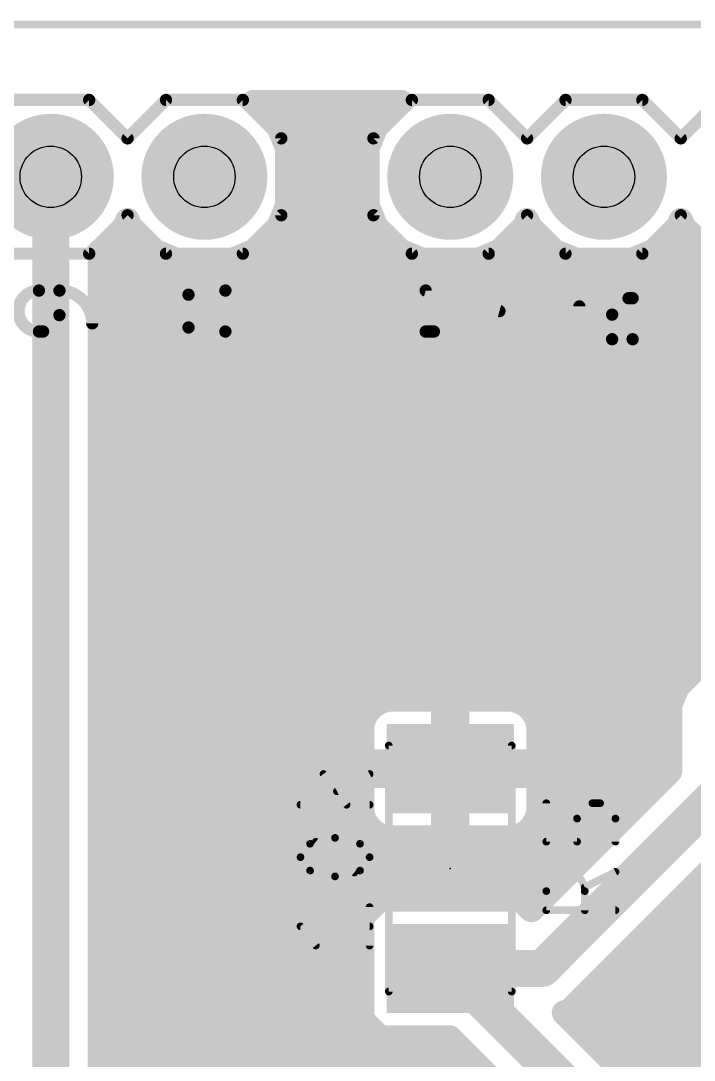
# Model space of a CAD drawing. Extents: x -2.6 to 72.5, y 2.5 to 55.9.
# Drawn here: x 42.43 to 53.56, y 38.74 to 55.92 of the extents above; entities that cross this region are included whole.
import ezdxf

# ---------------------------------------------------------------- set-up
doc = ezdxf.new("R2010")
doc.units = 0
for name, color, linetype in [('1', 12, 'CONTINUOUS'), ('17', 110, 'CONTINUOUS'), ('20', 31, 'CONTINUOUS'), ('21', 253, 'CONTINUOUS'), ('23', 53, 'CONTINUOUS'), ('25', 253, 'CONTINUOUS'), ('27', 253, 'CONTINUOUS'), ('29', 253, 'CONTINUOUS'), ('30', 253, 'CONTINUOUS'), ('31', 253, 'CONTINUOUS'), ('44', 253, 'CONTINUOUS'), ('51', 253, 'CONTINUOUS')]:
    doc.layers.add(name, color=color, linetype=linetype)

# ---------------------------------------------------------------- blocks, each defined once
blk = doc.blocks.new('RECT')
blk.add_solid([(-0.5, -0.5), (0.5, -0.5), (-0.5, 0.5), (0.5, 0.5)])
blk = doc.blocks.new('ROUNDP')
at = {"const_width": 0.5}
blk.add_lwpolyline([(0, -0.25, 1), (0, 0.25, 1), (0, -0.25)], format="xyb", dxfattribs=at)

msp = doc.modelspace()

# ---------------------------------------------------------------- linework, layer by layer
at = {"layer": '1'}
for points, const_width in [([(46.2861, 54.5674), (46.2752, 54.5719)], 0.4064), ([(46.2752, 54.5719), (48.7208, 54.5719)], 0.4064), ([(46.6934, 54.1601), (46.2861, 54.5674)], 0.4064), ([(46.3959, 54.4576), (48.6001, 54.4576)], 0.4064), ([(48.7099, 54.5674), (48.3026, 54.1601)], 0.4064), ([(48.7208, 54.5719), (48.7099, 54.5674)], 0.4064), ([(46.9138, 53.628), (46.6934, 54.1601)], 0.4064), ([(48.3026, 54.1601), (48.0822, 53.628)], 0.4064), ([(46.7385, 54.0512), (48.2575, 54.0512)], 0.4064), ([(46.9068, 53.6448), (48.0892, 53.6448)], 0.4064), ([(46.9138, 53.052), (46.9138, 53.628)], 0.4064), ([(48.0822, 53.628), (48.0822, 53.052)], 0.4064), ([(42.926, 33.655), (42.926, 53.34)], 0.6096), ([(46.9138, 53.2384), (48.0822, 53.2384)], 0.4064), ([(46.6934, 52.5199), (46.9138, 53.052)], 0.4064), ([(48.0822, 53.052), (48.3026, 52.5199)], 0.4064), ([(46.8227, 52.832), (48.1733, 52.832)], 0.4064), ([(44.1534, 52.5199), (44.196, 52.6228)], 0.4064), ([(44.196, 52.6228), (44.2386, 52.5199)], 0.4064), ([(50.7574, 52.5199), (50.8, 52.6228)], 0.4064), ([(50.8, 52.6228), (50.8426, 52.5199)], 0.4064), ([(53.2974, 52.5199), (53.34, 52.6228)], 0.4064), ([(53.34, 52.6228), (53.3826, 52.5199)], 0.4064), ([(43.7461, 52.1126), (44.1534, 52.5199)], 0.4064), ([(44.0591, 52.4256), (44.3329, 52.4256)], 0.4064), ([(44.2386, 52.5199), (44.6459, 52.1126)], 0.4064), ([(46.2861, 52.1126), (46.6934, 52.5199)], 0.4064), ([(46.5991, 52.4256), (48.3969, 52.4256)], 0.4064), ([(48.3026, 52.5199), (48.7099, 52.1126)], 0.4064), ([(50.3501, 52.1126), (50.7574, 52.5199)], 0.4064), ([(50.6631, 52.4256), (50.9369, 52.4256)], 0.4064), ([(50.8426, 52.5199), (51.2499, 52.1126)], 0.4064), ([(52.8901, 52.1126), (53.2974, 52.5199)], 0.4064), ([(53.2031, 52.4256), (53.4769, 52.4256)], 0.4064), ([(53.3826, 52.5199), (53.7899, 52.1126)], 0.4064), ([(43.7388, 52.1096), (43.7461, 52.1126)], 0.4064), ([(43.7388, 33.4933), (43.7388, 52.1096)], 0.4064), ([(43.7388, 52.0192), (44.8714, 52.0192)], 0.4064), ([(44.6459, 52.1126), (45.178, 51.8922)], 0.4064), ([(45.754, 51.8922), (46.2861, 52.1126)], 0.4064), ([(46.0606, 52.0192), (48.9354, 52.0192)], 0.4064), ([(48.7099, 52.1126), (49.242, 51.8922)], 0.4064), ([(49.818, 51.8922), (50.3501, 52.1126)], 0.4064), ([(50.1246, 52.0192), (51.4754, 52.0192)], 0.4064), ([(51.2499, 52.1126), (51.782, 51.8922)], 0.4064), ([(52.358, 51.8922), (52.8901, 52.1126)], 0.4064), ([(52.6646, 52.0192), (54.0154, 52.0192)], 0.4064), ([(45.178, 51.8922), (45.754, 51.8922)], 0.4064), ([(49.242, 51.8922), (49.818, 51.8922)], 0.4064), ([(51.782, 51.8922), (52.358, 51.8922)], 0.4064), ([(43.7388, 51.6128), (58.8772, 51.6128)], 0.4064), ([(43.7388, 51.2064), (58.8772, 51.2064)], 0.4064), ([(43.7388, 50.8), (58.8772, 50.8)], 0.4064), ([(58.8772, 50.5017), (53.2859, 44.9104)], 0.4064), ([(43.7388, 50.3936), (58.7691, 50.3936)], 0.4064), ([(43.7388, 49.9872), (58.3627, 49.9872)], 0.4064), ([(43.7388, 49.5808), (57.9563, 49.5808)], 0.4064), ([(43.7388, 49.1744), (57.5499, 49.1744)], 0.4064), ([(43.7388, 48.768), (57.1435, 48.768)], 0.4064), ([(43.7388, 48.3616), (56.7371, 48.3616)], 0.4064), ([(43.7388, 47.9552), (56.3307, 47.9552)], 0.4064), ([(43.7388, 47.5488), (55.9243, 47.5488)], 0.4064), ([(43.7388, 47.1424), (55.5179, 47.1424)], 0.4064), ([(43.7388, 46.736), (55.1115, 46.736)], 0.4064), ([(43.7388, 46.3296), (54.7051, 46.3296)], 0.4064), ([(43.7388, 45.9232), (54.2987, 45.9232)], 0.4064), ([(43.7388, 45.5168), (53.8923, 45.5168)], 0.4064), ([(43.7388, 45.1104), (53.4859, 45.1104)], 0.4064), ([(53.2859, 44.9104), (53.1622, 44.6117)], 0.4064), ([(43.7388, 44.704), (53.2004, 44.704)], 0.4064), ([(48.3814, 44.6694), (48.2656, 44.6025)], 0.4064), ([(48.5106, 44.704), (48.3814, 44.6694)], 0.4064), ([(49.4157, 44.704), (48.5106, 44.704)], 0.4064), ([(49.4157, 43.6753), (49.4157, 44.704)], 0.4064), ([(50.5494, 44.704), (49.6443, 44.704)], 0.4064), ([(49.6443, 44.704), (49.6443, 43.6753)], 0.4064), ([(50.6786, 44.6694), (50.5494, 44.704)], 0.4064), ([(50.7944, 44.6025), (50.6786, 44.6694)], 0.4064), ([(48.171, 44.5079), (48.1041, 44.3921)], 0.4064), ([(48.2656, 44.6025), (48.171, 44.5079)], 0.4064), ([(50.889, 44.5079), (50.7944, 44.6025)], 0.4064), ([(50.9559, 44.3921), (50.889, 44.5079)], 0.4064), ([(53.1622, 44.6117), (53.1622, 43.5167)], 0.4064), ([(43.7388, 44.2976), (48.0788, 44.2976)], 0.4064), ([(48.1041, 44.3921), (48.0695, 44.2629)], 0.4064), ([(49.4157, 44.2976), (49.6443, 44.2976)], 0.4064), ([(50.9905, 44.2629), (50.9559, 44.3921)], 0.4064), ([(50.9812, 44.2976), (53.1622, 44.2976)], 0.4064), ([(48.0695, 44.2629), (48.0695, 43.6753)], 0.4064), ([(50.9905, 43.6753), (50.9905, 44.2629)], 0.4064), ([(43.7388, 43.8912), (48.0695, 43.8912)], 0.4064), ([(49.4157, 43.8912), (49.6443, 43.8912)], 0.4064), ([(50.9905, 43.8912), (53.1622, 43.8912)], 0.4064), ([(48.0695, 43.6753), (49.4157, 43.6753)], 0.4064), ([(49.6443, 43.6753), (49.4157, 43.6753)], 0.4064), ([(49.4157, 43.6753), (49.4157, 43.4467)], 0.4064), ([(49.6443, 43.4467), (49.6443, 43.6753)], 0.4064), ([(49.6443, 43.6753), (50.9905, 43.6753)], 0.4064), ([(43.7388, 43.4848), (49.4157, 43.4848)], 0.4064), ([(49.4157, 43.4467), (48.0695, 43.4467)], 0.4064), ([(48.0695, 43.4467), (48.0695, 42.8591)], 0.4064), ([(49.4157, 42.418), (49.4157, 43.4467)], 0.4064), ([(49.4157, 43.4467), (49.6443, 43.4467)], 0.4064), ([(49.6443, 43.4848), (53.1303, 43.4848)], 0.4064), ([(50.9905, 43.4467), (49.6443, 43.4467)], 0.4064), ([(49.6443, 43.4467), (49.6443, 42.418)], 0.4064), ([(53.1622, 43.5167), (50.8702, 41.2247)], 0.4064), ([(50.9905, 42.8591), (50.9905, 43.4467)], 0.4064), ([(51.054, 40.259), (53.975, 43.18)], 0.6096), ([(43.7388, 43.0784), (48.0695, 43.0784)], 0.4064), ([(49.4157, 43.0784), (49.6443, 43.0784)], 0.4064), ([(50.9905, 43.0784), (52.7239, 43.0784)], 0.4064), ([(48.0695, 42.8591), (48.1041, 42.7299)], 0.4064), ([(50.9559, 42.7299), (50.9905, 42.8591)], 0.4064), ([(43.7388, 42.672), (48.1376, 42.672)], 0.4064), ([(48.1041, 42.7299), (48.171, 42.6141)], 0.4064), ([(48.171, 42.6141), (48.2656, 42.5195)], 0.4064), ([(49.4157, 42.672), (49.6443, 42.672)], 0.4064), ([(50.7944, 42.5195), (50.889, 42.6141)], 0.4064), ([(50.889, 42.6141), (50.9559, 42.7299)], 0.4064), ([(50.9224, 42.672), (52.3175, 42.672)], 0.4064), ([(48.2656, 42.5195), (48.3814, 42.4526)], 0.4064), ([(48.3814, 42.4526), (48.5106, 42.418)], 0.4064), ([(48.5106, 42.418), (49.4157, 42.418)], 0.4064), ([(49.6443, 42.418), (50.5494, 42.418)], 0.4064), ([(50.5494, 42.418), (50.6786, 42.4526)], 0.4064), ([(50.6786, 42.4526), (50.7944, 42.5195)], 0.4064), ([(51.5144, 39.5699), (54.4354, 42.4909)], 0.4064), ([(43.7388, 42.2656), (51.9111, 42.2656)], 0.4064), ([(43.7388, 41.8592), (51.5047, 41.8592)], 0.4064), ([(43.7388, 41.4528), (51.0983, 41.4528)], 0.4064), ([(48.3671, 41.402), (48.0695, 41.1044)], 0.4064), ([(50.6929, 41.402), (48.3671, 41.402)], 0.4064), ([(50.8702, 41.2247), (50.6929, 41.402)], 0.4064), ([(53.3973, 41.4528), (61.2583, 41.4528)], 0.4064), ([(43.7388, 41.0464), (48.0695, 41.0464)], 0.4064), ([(48.0695, 41.1044), (48.0695, 39.4136)], 0.4064), ([(52.9909, 41.0464), (57.5945, 41.0464)], 0.4064), ([(43.7388, 40.64), (48.0695, 40.64)], 0.4064), ([(52.5845, 40.64), (57.5945, 40.64)], 0.4064), ([(51.816, 37.973), (49.53, 40.259)], 0.6096), ([(49.53, 40.259), (51.054, 40.259)], 0.6096), ([(43.7388, 40.2336), (48.0695, 40.2336)], 0.4064), ([(52.1781, 40.2336), (57.5945, 40.2336)], 0.4064), ([(43.7388, 39.8272), (48.0695, 39.8272)], 0.4064), ([(51.7717, 39.8272), (57.5945, 39.8272)], 0.4064), ([(51.4113, 39.5272), (51.5144, 39.5699)], 0.4064), ([(52.5051, 38.4334), (51.4113, 39.5272)], 0.4064), ([(43.7388, 39.4208), (48.0695, 39.4208)], 0.4064), ([(48.0695, 39.4136), (48.3671, 39.116)], 0.4064), ([(51.5177, 39.4208), (57.5945, 39.4208)], 0.4064), ([(43.7388, 39.0144), (49.6251, 39.0144)], 0.4064), ([(48.3671, 39.116), (49.5235, 39.116)], 0.4064), ([(49.5235, 39.116), (51.0032, 37.6363)], 0.4064), ([(51.9241, 39.0144), (59.1501, 39.0144)], 0.4064), ([(43.7388, 38.608), (50.0315, 38.608)], 0.4064), ([(52.3305, 38.608), (59.5565, 38.608)], 0.4064)]:
    msp.add_lwpolyline(points, dxfattribs=dict(at, const_width=const_width))
for points, const_width in [([(46.3141, 54.6658, 1), (46.2363, 54.478)], 0.2032), ([(46.2752, 54.6735, 1), (46.2752, 54.4703)], 0.2032), ([(46.358, 54.6392, 1), (46.2143, 54.4955)], 0.2032), ([(46.2473, 54.4735, 1), (46.325, 54.6613)], 0.2032), ([(46.3959, 54.5592, 1), (46.3959, 54.356)], 0.2032), ([(48.6001, 54.356, 1), (48.6001, 54.5592)], 0.2032), ([(48.671, 54.6613, 1), (48.7487, 54.4735)], 0.2032), ([(48.7817, 54.4955, 1), (48.638, 54.6392)], 0.2032), ([(48.7597, 54.478, 1), (48.6819, 54.6658)], 0.2032), ([(48.7208, 54.4703, 1), (48.7208, 54.6735)], 0.2032), ([(46.7873, 54.199, 1), (46.5995, 54.1212)], 0.2032), ([(46.6215, 54.0883, 1), (46.7652, 54.232)], 0.2032), ([(48.2308, 54.232, 1), (48.3745, 54.0883)], 0.2032), ([(48.3965, 54.1212, 1), (48.2087, 54.199)], 0.2032), ([(46.7385, 54.1528, 1), (46.7385, 53.9496)], 0.2032), ([(48.2575, 53.9496, 1), (48.2575, 54.1528)], 0.2032), ([(46.9068, 53.7464, 1), (46.9068, 53.5432)], 0.2032), ([(47.0154, 53.628, 1), (46.8122, 53.628)], 0.2032), ([(46.8199, 53.5891, 1), (47.0077, 53.6669)], 0.2032), ([(48.1838, 53.628, 1), (47.9806, 53.628)], 0.2032), ([(47.9883, 53.6669, 1), (48.1761, 53.5891)], 0.2032), ([(48.0892, 53.5432, 1), (48.0892, 53.7464)], 0.2032), ([(43.0784, 53.34, 1), (42.7736, 53.34)], 0.3048), ([(46.9138, 53.34, 1), (46.9138, 53.1368)], 0.2032), ([(48.0822, 53.1368, 1), (48.0822, 53.34)], 0.2032), ([(47.0077, 53.0131, 1), (46.8199, 53.0909)], 0.2032), ([(48.1761, 53.0909, 1), (47.9883, 53.0131)], 0.2032), ([(46.8122, 53.052, 1), (47.0154, 53.052)], 0.2032), ([(47.9806, 53.052, 1), (48.1838, 53.052)], 0.2032), ([(46.8227, 52.9336, 1), (46.8227, 52.7304)], 0.2032), ([(48.1733, 52.7304, 1), (48.1733, 52.9336)], 0.2032), ([(44.2899, 52.6616, 1), (44.1021, 52.5839)], 0.2032), ([(44.2899, 52.5839, 1), (44.1021, 52.6616)], 0.2032), ([(50.8939, 52.6616, 1), (50.7061, 52.5839)], 0.2032), ([(50.8939, 52.5839, 1), (50.7061, 52.6616)], 0.2032), ([(53.4339, 52.6616, 1), (53.2461, 52.5839)], 0.2032), ([(53.4339, 52.5839, 1), (53.2461, 52.6616)], 0.2032), ([(44.0591, 52.5272, 1), (44.0591, 52.324)], 0.2032), ([(44.0595, 52.5588, 1), (44.2473, 52.481)], 0.2032), ([(44.2252, 52.448, 1), (44.0815, 52.5917)], 0.2032), ([(44.3105, 52.5917, 1), (44.1668, 52.448)], 0.2032), ([(44.1447, 52.481, 1), (44.3325, 52.5588)], 0.2032), ([(44.3329, 52.324, 1), (44.3329, 52.5272)], 0.2032), ([(46.5991, 52.5272, 1), (46.5991, 52.324)], 0.2032), ([(46.5995, 52.5588, 1), (46.7873, 52.481)], 0.2032), ([(46.7652, 52.448, 1), (46.6215, 52.5917)], 0.2032), ([(48.3745, 52.5917, 1), (48.2308, 52.448)], 0.2032), ([(48.2087, 52.481, 1), (48.3965, 52.5588)], 0.2032), ([(48.3969, 52.324, 1), (48.3969, 52.5272)], 0.2032), ([(50.6631, 52.5272, 1), (50.6631, 52.324)], 0.2032), ([(50.6635, 52.5588, 1), (50.8513, 52.481)], 0.2032), ([(50.8292, 52.448, 1), (50.6855, 52.5917)], 0.2032), ([(50.9145, 52.5917, 1), (50.7708, 52.448)], 0.2032), ([(50.7487, 52.481, 1), (50.9365, 52.5588)], 0.2032), ([(50.9369, 52.324, 1), (50.9369, 52.5272)], 0.2032), ([(53.2031, 52.5272, 1), (53.2031, 52.324)], 0.2032), ([(53.2035, 52.5588, 1), (53.3913, 52.481)], 0.2032), ([(53.3692, 52.448, 1), (53.2255, 52.5917)], 0.2032), ([(53.4545, 52.5917, 1), (53.3108, 52.448)], 0.2032), ([(53.2887, 52.481, 1), (53.4765, 52.5588)], 0.2032), ([(53.4769, 52.324, 1), (53.4769, 52.5272)], 0.2032), ([(43.8404, 52.1096, 1), (43.6372, 52.1096)], 0.2032), ([(43.6999, 52.2035, 1), (43.7777, 52.0157)], 0.2032), ([(43.7388, 52.1208, 1), (43.7388, 51.9176)], 0.2032), ([(43.6743, 52.1845, 1), (43.818, 52.0408)], 0.2032), ([(43.785, 52.0187, 1), (43.7073, 52.2065)], 0.2032), ([(44.6848, 52.2065, 1), (44.607, 52.0187)], 0.2032), ([(44.574, 52.0408, 1), (44.7177, 52.1845)], 0.2032), ([(44.8714, 51.9176, 1), (44.8714, 52.1208)], 0.2032), ([(46.0606, 52.1208, 1), (46.0606, 51.9176)], 0.2032), ([(46.2143, 52.1845, 1), (46.358, 52.0408)], 0.2032), ([(46.325, 52.0187, 1), (46.2472, 52.2065)], 0.2032), ([(48.7488, 52.2065, 1), (48.671, 52.0187)], 0.2032), ([(48.638, 52.0408, 1), (48.7817, 52.1845)], 0.2032), ([(48.9354, 51.9176, 1), (48.9354, 52.1208)], 0.2032), ([(50.1246, 52.1208, 1), (50.1246, 51.9176)], 0.2032), ([(50.2783, 52.1845, 1), (50.422, 52.0408)], 0.2032), ([(50.389, 52.0187, 1), (50.3112, 52.2065)], 0.2032), ([(51.2888, 52.2065, 1), (51.211, 52.0187)], 0.2032), ([(51.178, 52.0408, 1), (51.3217, 52.1845)], 0.2032), ([(51.4754, 51.9176, 1), (51.4754, 52.1208)], 0.2032), ([(52.6646, 52.1208, 1), (52.6646, 51.9176)], 0.2032), ([(52.8183, 52.1845, 1), (52.962, 52.0408)], 0.2032), ([(52.929, 52.0187, 1), (52.8512, 52.2065)], 0.2032), ([(45.178, 51.9938, 1), (45.178, 51.7906)], 0.2032), ([(45.1391, 51.7983, 1), (45.2169, 51.9861)], 0.2032), ([(45.7151, 51.9861, 1), (45.7929, 51.7983)], 0.2032), ([(45.754, 51.7906, 1), (45.754, 51.9938)], 0.2032), ([(49.242, 51.9938, 1), (49.242, 51.7906)], 0.2032), ([(49.2031, 51.7983, 1), (49.2809, 51.9861)], 0.2032), ([(49.7791, 51.9861, 1), (49.8569, 51.7983)], 0.2032), ([(49.818, 51.7906, 1), (49.818, 51.9938)], 0.2032), ([(51.782, 51.9938, 1), (51.782, 51.7906)], 0.2032), ([(51.7431, 51.7983, 1), (51.8209, 51.9861)], 0.2032), ([(52.3191, 51.9861, 1), (52.3969, 51.7983)], 0.2032), ([(52.358, 51.7906, 1), (52.358, 51.9938)], 0.2032), ([(43.7388, 51.7144, 1), (43.7388, 51.5112)], 0.2032), ([(43.7388, 51.308, 1), (43.7388, 51.1048)], 0.2032), ([(43.7388, 50.9016, 1), (43.7388, 50.6984)], 0.2032), ([(43.7388, 50.4952, 1), (43.7388, 50.292)], 0.2032), ([(43.7388, 50.0888, 1), (43.7388, 49.8856)], 0.2032), ([(43.7388, 49.6824, 1), (43.7388, 49.4792)], 0.2032), ([(43.7388, 49.276, 1), (43.7388, 49.0728)], 0.2032), ([(43.7388, 48.8696, 1), (43.7388, 48.6664)], 0.2032), ([(43.7388, 48.4632, 1), (43.7388, 48.26)], 0.2032), ([(43.7388, 48.0568, 1), (43.7388, 47.8536)], 0.2032), ([(43.7388, 47.6504, 1), (43.7388, 47.4472)], 0.2032), ([(43.7388, 47.244, 1), (43.7388, 47.0408)], 0.2032), ([(43.7388, 46.8376, 1), (43.7388, 46.6344)], 0.2032), ([(43.7388, 46.4312, 1), (43.7388, 46.228)], 0.2032), ([(43.7388, 46.0248, 1), (43.7388, 45.8216)], 0.2032), ([(43.7388, 45.6184, 1), (43.7388, 45.4152)], 0.2032), ([(43.7388, 45.212, 1), (43.7388, 45.0088)], 0.2032), ([(53.4859, 45.0088, 1), (53.4859, 45.212)], 0.2032), ([(53.2141, 44.9823, 1), (53.3578, 44.8386)], 0.2032), ([(53.3798, 44.8715, 1), (53.1921, 44.9493)], 0.2032), ([(43.7388, 44.8056, 1), (43.7388, 44.6024)], 0.2032), ([(48.3551, 44.7675, 1), (48.4077, 44.5712)], 0.2032), ([(48.4322, 44.5814, 1), (48.3306, 44.7574)], 0.2032), ([(48.5106, 44.8056, 1), (48.5106, 44.6024)], 0.2032), ([(48.5369, 44.6059, 1), (48.4843, 44.8021)], 0.2032), ([(49.5173, 44.704, 1), (49.3141, 44.704)], 0.2032), ([(49.4157, 44.6024, 1), (49.4157, 44.8056)], 0.2032), ([(49.6443, 44.8056, 1), (49.6443, 44.6024)], 0.2032), ([(49.7459, 44.704, 1), (49.5427, 44.704)], 0.2032), ([(50.5757, 44.8021, 1), (50.5231, 44.6059)], 0.2032), ([(50.5494, 44.6024, 1), (50.5494, 44.8056)], 0.2032), ([(50.7294, 44.7574, 1), (50.6278, 44.5814)], 0.2032), ([(50.6523, 44.5712, 1), (50.7049, 44.7675)], 0.2032), ([(53.2004, 44.6024, 1), (53.2004, 44.8056)], 0.2032), ([(48.0992, 44.5798, 1), (48.2428, 44.4361)], 0.2032), ([(48.259, 44.4571, 1), (48.083, 44.5587)], 0.2032), ([(48.2148, 44.6905, 1), (48.3164, 44.5145)], 0.2032), ([(48.3374, 44.5307, 1), (48.1937, 44.6743)], 0.2032), ([(50.8663, 44.6743, 1), (50.7226, 44.5307)], 0.2032), ([(50.7436, 44.5145, 1), (50.8452, 44.6905)], 0.2032), ([(50.977, 44.5587, 1), (50.801, 44.4571)], 0.2032), ([(50.8172, 44.4361, 1), (50.9608, 44.5798)], 0.2032), ([(53.2638, 44.6117, 1), (53.0606, 44.6117)], 0.2032), ([(53.0683, 44.6506, 1), (53.2561, 44.5728)], 0.2032), ([(43.7388, 44.3992, 1), (43.7388, 44.196)], 0.2032), ([(48.0161, 44.4429, 1), (48.1921, 44.3413)], 0.2032), ([(48.2023, 44.3658, 1), (48.006, 44.4184)], 0.2032), ([(48.0788, 44.196, 1), (48.0788, 44.3992)], 0.2032), ([(49.4157, 44.3992, 1), (49.4157, 44.196)], 0.2032), ([(49.6443, 44.196, 1), (49.6443, 44.3992)], 0.2032), ([(51.054, 44.4184, 1), (50.8577, 44.3658)], 0.2032), ([(50.8679, 44.3413, 1), (51.0439, 44.4429)], 0.2032), ([(50.9812, 44.3992, 1), (50.9812, 44.196)], 0.2032), ([(53.1622, 44.196, 1), (53.1622, 44.3992)], 0.2032), ([(48.1711, 44.2629, 1), (47.9679, 44.2629)], 0.2032), ([(47.9714, 44.2892, 1), (48.1676, 44.2366)], 0.2032), ([(51.0921, 44.2629, 1), (50.8889, 44.2629)], 0.2032), ([(50.8924, 44.2366, 1), (51.0886, 44.2892)], 0.2032), ([(43.7388, 43.9928, 1), (43.7388, 43.7896)], 0.2032), ([(48.0695, 43.7896, 1), (48.0695, 43.9928)], 0.2032), ([(49.4157, 43.9928, 1), (49.4157, 43.7896)], 0.2032), ([(49.6443, 43.7896, 1), (49.6443, 43.9928)], 0.2032), ([(50.9905, 43.9928, 1), (50.9905, 43.7896)], 0.2032), ([(53.1622, 43.7896, 1), (53.1622, 43.9928)], 0.2032), ([(48.0695, 43.7769, 1), (48.0695, 43.5737)], 0.2032), ([(49.4157, 43.7769, 1), (49.4157, 43.5737)], 0.2032), ([(49.5173, 43.6753, 1), (49.3141, 43.6753)], 0.2032), ([(49.4157, 43.5737, 1), (49.4157, 43.7769)], 0.2032), ([(49.7459, 43.6753, 1), (49.5427, 43.6753)], 0.2032), ([(49.6443, 43.7769, 1), (49.6443, 43.5737)], 0.2032), ([(49.6443, 43.5737, 1), (49.6443, 43.7769)], 0.2032), ([(50.9905, 43.5737, 1), (50.9905, 43.7769)], 0.2032), ([(43.7388, 43.5864, 1), (43.7388, 43.3832)], 0.2032), ([(47.9679, 43.6753, 1), (48.1711, 43.6753)], 0.2032), ([(48.0695, 43.5483, 1), (48.0695, 43.3451)], 0.2032), ([(48.1711, 43.4467, 1), (47.9679, 43.4467)], 0.2032), ([(49.3141, 43.6753, 1), (49.5173, 43.6753)], 0.2032), ([(49.5173, 43.4467, 1), (49.3141, 43.4467)], 0.2032), ([(49.4157, 43.5483, 1), (49.4157, 43.3451)], 0.2032), ([(49.4157, 43.3832, 1), (49.4157, 43.5864)], 0.2032), ([(49.4157, 43.3451, 1), (49.4157, 43.5483)], 0.2032), ([(49.5427, 43.6753, 1), (49.7459, 43.6753)], 0.2032), ([(49.6443, 43.5864, 1), (49.6443, 43.3832)], 0.2032), ([(49.6443, 43.5483, 1), (49.6443, 43.3451)], 0.2032), ([(49.7459, 43.4467, 1), (49.5427, 43.4467)], 0.2032), ([(49.6443, 43.3451, 1), (49.6443, 43.5483)], 0.2032), ([(50.8889, 43.6753, 1), (51.0921, 43.6753)], 0.2032), ([(51.0921, 43.4467, 1), (50.8889, 43.4467)], 0.2032), ([(50.9905, 43.3451, 1), (50.9905, 43.5483)], 0.2032), ([(53.234, 43.4448, 1), (53.0904, 43.5885)], 0.2032), ([(53.1303, 43.3832, 1), (53.1303, 43.5864)], 0.2032), ([(49.3141, 43.4467, 1), (49.5173, 43.4467)], 0.2032), ([(49.5427, 43.4467, 1), (49.7459, 43.4467)], 0.2032), ([(53.0606, 43.5167, 1), (53.2638, 43.5167)], 0.2032), ([(43.7388, 43.18, 1), (43.7388, 42.9768)], 0.2032), ([(48.0695, 42.9768, 1), (48.0695, 43.18)], 0.2032), ([(49.4157, 43.18, 1), (49.4157, 42.9768)], 0.2032), ([(49.6443, 42.9768, 1), (49.6443, 43.18)], 0.2032), ([(50.9905, 43.18, 1), (50.9905, 42.9768)], 0.2032), ([(52.7239, 42.9768, 1), (52.7239, 43.18)], 0.2032), ([(48.1676, 42.8854, 1), (47.9714, 42.8328)], 0.2032), ([(47.9679, 42.8591, 1), (48.1711, 42.8591)], 0.2032), ([(50.8889, 42.8591, 1), (51.0921, 42.8591)], 0.2032), ([(51.0886, 42.8328, 1), (50.8924, 42.8854)], 0.2032), ([(43.7388, 42.7736, 1), (43.7388, 42.5704)], 0.2032), ([(48.1921, 42.7807, 1), (48.0161, 42.6791)], 0.2032), ([(48.006, 42.7036, 1), (48.2023, 42.7562)], 0.2032), ([(48.2428, 42.6859, 1), (48.0992, 42.5422)], 0.2032), ([(48.083, 42.5633, 1), (48.259, 42.6649)], 0.2032), ([(48.1376, 42.5704, 1), (48.1376, 42.7736)], 0.2032), ([(49.4157, 42.7736, 1), (49.4157, 42.5704)], 0.2032), ([(49.6443, 42.5704, 1), (49.6443, 42.7736)], 0.2032), ([(50.801, 42.6649, 1), (50.977, 42.5633)], 0.2032), ([(50.9608, 42.5422, 1), (50.8172, 42.6859)], 0.2032), ([(50.9224, 42.7736, 1), (50.9224, 42.5704)], 0.2032), ([(50.8577, 42.7562, 1), (51.054, 42.7036)], 0.2032), ([(51.0439, 42.6791, 1), (50.8679, 42.7807)], 0.2032), ([(52.3175, 42.5704, 1), (52.3175, 42.7736)], 0.2032), ([(48.3164, 42.6075, 1), (48.2148, 42.4315)], 0.2032), ([(48.1937, 42.4477, 1), (48.3374, 42.5913)], 0.2032), ([(48.4077, 42.5508, 1), (48.3551, 42.3545)], 0.2032), ([(48.3306, 42.3646, 1), (48.4322, 42.5406)], 0.2032), ([(48.5106, 42.5196, 1), (48.5106, 42.3164)], 0.2032), ([(48.4843, 42.3199, 1), (48.5369, 42.5161)], 0.2032), ([(49.4157, 42.3164, 1), (49.4157, 42.5196)], 0.2032), ([(49.6443, 42.5196, 1), (49.6443, 42.3164)], 0.2032), ([(50.5231, 42.5161, 1), (50.5757, 42.3199)], 0.2032), ([(50.5494, 42.3164, 1), (50.5494, 42.5196)], 0.2032), ([(50.6278, 42.5406, 1), (50.7294, 42.3646)], 0.2032), ([(50.7049, 42.3545, 1), (50.6523, 42.5508)], 0.2032), ([(50.7226, 42.5913, 1), (50.8663, 42.4477)], 0.2032), ([(50.8452, 42.4315, 1), (50.7436, 42.6075)], 0.2032), ([(43.7388, 42.3672, 1), (43.7388, 42.164)], 0.2032), ([(49.3141, 42.418, 1), (49.5173, 42.418)], 0.2032), ([(49.5427, 42.418, 1), (49.7459, 42.418)], 0.2032), ([(51.9111, 42.164, 1), (51.9111, 42.3672)], 0.2032), ([(43.7388, 41.9608, 1), (43.7388, 41.7576)], 0.2032), ([(51.5047, 41.7576, 1), (51.5047, 41.9608)], 0.2032), ([(43.7388, 41.5544, 1), (43.7388, 41.3512)], 0.2032), ([(48.3671, 41.5036, 1), (48.3671, 41.3004)], 0.2032), ([(48.4389, 41.3302, 1), (48.2952, 41.4738)], 0.2032), ([(50.7648, 41.4738, 1), (50.6211, 41.3302)], 0.2032), ([(50.6929, 41.3004, 1), (50.6929, 41.5036)], 0.2032), ([(51.0983, 41.3512, 1), (51.0983, 41.5544)], 0.2032), ([(53.3973, 41.5544, 1), (53.3973, 41.3512)], 0.2032), ([(50.7984, 41.2965, 1), (50.9421, 41.1528)], 0.2032), ([(50.7984, 41.1528, 1), (50.9421, 41.2965)], 0.2032), ([(43.7388, 41.148, 1), (43.7388, 40.9448)], 0.2032), ([(48.1711, 41.1044, 1), (47.9679, 41.1044)], 0.2032), ([(47.9977, 41.1763, 1), (48.1413, 41.0326)], 0.2032), ([(48.0695, 40.9448, 1), (48.0695, 41.148)], 0.2032), ([(52.9909, 41.148, 1), (52.9909, 40.9448)], 0.2032), ([(43.7388, 40.7416, 1), (43.7388, 40.5384)], 0.2032), ([(48.0695, 40.5384, 1), (48.0695, 40.7416)], 0.2032), ([(52.5845, 40.7416, 1), (52.5845, 40.5384)], 0.2032), ([(49.6378, 40.3668, 1), (49.4222, 40.1512)], 0.3048), ([(49.53, 40.4114, 1), (49.53, 40.1066)], 0.3048), ([(51.054, 40.1066, 1), (51.054, 40.4114)], 0.3048), ([(43.7388, 40.3352, 1), (43.7388, 40.132)], 0.2032), ([(48.0695, 40.132, 1), (48.0695, 40.3352)], 0.2032), ([(50.9462, 40.3668, 1), (51.1618, 40.1512)], 0.3048), ([(52.1781, 40.3352, 1), (52.1781, 40.132)], 0.2032), ([(43.7388, 39.9288, 1), (43.7388, 39.7256)], 0.2032), ([(48.0695, 39.7256, 1), (48.0695, 39.9288)], 0.2032), ([(51.7717, 39.9288, 1), (51.7717, 39.7256)], 0.2032), ([(51.4831, 39.5991, 1), (51.3394, 39.4554)], 0.2032), ([(51.3724, 39.6211, 1), (51.4501, 39.4333)], 0.2032), ([(51.4426, 39.6418, 1), (51.5863, 39.4981)], 0.2032), ([(51.5533, 39.4761, 1), (51.4755, 39.6638)], 0.2032), ([(43.7388, 39.5224, 1), (43.7388, 39.3192)], 0.2032), ([(48.1413, 39.4854, 1), (47.9977, 39.3417)], 0.2032), ([(47.9679, 39.4136, 1), (48.1711, 39.4136)], 0.2032), ([(48.0695, 39.3192, 1), (48.0695, 39.5224)], 0.2032), ([(51.5177, 39.5224, 1), (51.5177, 39.3192)], 0.2032), ([(43.7388, 39.116, 1), (43.7388, 38.9128)], 0.2032), ([(48.3671, 39.2176, 1), (48.3671, 39.0144)], 0.2032), ([(48.2952, 39.0442, 1), (48.4389, 39.1878)], 0.2032), ([(49.5954, 39.1878, 1), (49.4517, 39.0442)], 0.2032), ([(49.5235, 39.0144, 1), (49.5235, 39.2176)], 0.2032), ([(49.6251, 38.9128, 1), (49.6251, 39.116)], 0.2032), ([(51.9241, 39.116, 1), (51.9241, 38.9128)], 0.2032), ([(43.7388, 38.7096, 1), (43.7388, 38.5064)], 0.2032), ([(50.0315, 38.5064, 1), (50.0315, 38.7096)], 0.2032), ([(52.3305, 38.7096, 1), (52.3305, 38.5064)], 0.2032)]:
    msp.add_lwpolyline(points, format="xyb", dxfattribs=dict(at, const_width=const_width))
at = {"layer": '20', "const_width": 0.127}
msp.add_lwpolyline([(4.826, 55.8546), (68.58, 55.8546)], dxfattribs=at)
at = {"layer": '21'}
for points, const_width in [([(42.291, 54.61), (43.561, 54.61)], 0.2032), ([(43.561, 54.61), (44.196, 53.975)], 0.2032), ([(44.831, 54.61), (44.196, 53.975)], 0.2032), ([(44.831, 54.61), (46.101, 54.61)], 0.2032), ([(46.101, 54.61), (46.736, 53.975)], 0.2032), ([(48.895, 54.61), (48.26, 53.975)], 0.2032), ([(48.895, 54.61), (50.165, 54.61)], 0.2032), ([(50.165, 54.61), (50.8, 53.975)], 0.2032), ([(50.8, 53.975), (51.435, 54.61)], 0.2032), ([(51.435, 54.61), (52.705, 54.61)], 0.2032), ([(52.705, 54.61), (53.34, 53.975)], 0.2032), ([(53.34, 53.975), (53.975, 54.61)], 0.2032), ([(46.736, 53.975), (46.736, 52.705)], 0.2032), ([(48.26, 53.975), (48.26, 52.705)], 0.2032), ([(44.196, 52.705), (43.561, 52.07)], 0.2032), ([(44.196, 52.705), (44.831, 52.07)], 0.2032), ([(46.736, 52.705), (46.101, 52.07)], 0.2032), ([(48.26, 52.705), (48.895, 52.07)], 0.2032), ([(50.8, 52.705), (50.165, 52.07)], 0.2032), ([(51.435, 52.07), (50.8, 52.705)], 0.2032), ([(53.34, 52.705), (52.705, 52.07)], 0.2032), ([(53.975, 52.07), (53.34, 52.705)], 0.2032), ([(43.561, 52.07), (42.291, 52.07)], 0.2032), ([(46.101, 52.07), (44.831, 52.07)], 0.2032), ([(50.165, 52.07), (48.895, 52.07)], 0.2032), ([(52.705, 52.07), (51.435, 52.07)], 0.2032), ([(42.7313, 51.4604), (43.0699, 51.4604)], 0.2032), ([(43.0699, 51.4604), (43.0699, 51.054)], 0.2032), ([(49.1236, 50.7831), (49.1236, 51.4604)], 0.2032), ([(49.1236, 51.4604), (50.3428, 51.1217)], 0.2032), ([(52.4764, 51.3334), (52.5441, 51.3334)], 0.2032), ([(52.2055, 50.6561), (52.2055, 51.0625)], 0.2032), ([(42.799, 50.7831), (42.7313, 50.7831)], 0.2032), ([(49.2591, 50.7831), (49.1236, 50.7831)], 0.2032), ([(52.5441, 50.6561), (52.2055, 50.6561)], 0.2032), ([(48.514, 39.878), (48.514, 43.942)], 0.127), ([(48.514, 43.942), (50.546, 43.942)], 0.127), ([(50.546, 43.942), (50.546, 39.878)], 0.127), ([(50.546, 39.878), (48.514, 39.878)], 0.127)]:
    msp.add_lwpolyline(points, dxfattribs=dict(at, const_width=const_width))
for points, const_width in [([(43.5969, 54.6459, 1), (43.5251, 54.5741)], 0.1016), ([(43.561, 54.5592, 1), (43.561, 54.6608)], 0.1016), ([(44.831, 54.6608, 1), (44.831, 54.5592)], 0.1016), ([(44.8669, 54.5741, 1), (44.7951, 54.6459)], 0.1016), ([(46.1369, 54.6459, 1), (46.0651, 54.5741)], 0.1016), ([(46.101, 54.5592, 1), (46.101, 54.6608)], 0.1016), ([(48.895, 54.6608, 1), (48.895, 54.5592)], 0.1016), ([(48.9309, 54.5741, 1), (48.8591, 54.6459)], 0.1016), ([(50.2009, 54.6459, 1), (50.1291, 54.5741)], 0.1016), ([(50.165, 54.5592, 1), (50.165, 54.6608)], 0.1016), ([(51.435, 54.6608, 1), (51.435, 54.5592)], 0.1016), ([(51.4709, 54.5741, 1), (51.3991, 54.6459)], 0.1016), ([(52.7409, 54.6459, 1), (52.6691, 54.5741)], 0.1016), ([(52.705, 54.5592, 1), (52.705, 54.6608)], 0.1016), ([(44.1601, 54.0109, 1), (44.2319, 53.9391)], 0.1016), ([(44.1601, 53.9391, 1), (44.2319, 54.0109)], 0.1016), ([(46.7868, 53.975, 1), (46.6852, 53.975)], 0.1016), ([(46.7001, 53.9391, 1), (46.7719, 54.0109)], 0.1016), ([(48.3108, 53.975, 1), (48.2092, 53.975)], 0.1016), ([(48.2241, 54.0109, 1), (48.2959, 53.9391)], 0.1016), ([(50.7641, 54.0109, 1), (50.8359, 53.9391)], 0.1016), ([(50.7641, 53.9391, 1), (50.8359, 54.0109)], 0.1016), ([(53.3041, 54.0109, 1), (53.3759, 53.9391)], 0.1016), ([(53.3041, 53.9391, 1), (53.3759, 54.0109)], 0.1016), ([(44.2319, 52.7409, 1), (44.1601, 52.6691)], 0.1016), ([(44.2319, 52.6691, 1), (44.1601, 52.7409)], 0.1016), ([(46.6852, 52.705, 1), (46.7868, 52.705)], 0.1016), ([(46.7719, 52.6691, 1), (46.7001, 52.7409)], 0.1016), ([(48.2959, 52.7409, 1), (48.2241, 52.6691)], 0.1016), ([(48.2092, 52.705, 1), (48.3108, 52.705)], 0.1016), ([(50.8359, 52.7409, 1), (50.7641, 52.6691)], 0.1016), ([(50.8359, 52.6691, 1), (50.7641, 52.7409)], 0.1016), ([(53.3759, 52.7409, 1), (53.3041, 52.6691)], 0.1016), ([(53.3759, 52.6691, 1), (53.3041, 52.7409)], 0.1016), ([(43.5251, 52.1059, 1), (43.5969, 52.0341)], 0.1016), ([(43.561, 52.0192, 1), (43.561, 52.1208)], 0.1016), ([(44.831, 52.1208, 1), (44.831, 52.0192)], 0.1016), ([(44.7951, 52.0341, 1), (44.8669, 52.1059)], 0.1016), ([(46.0651, 52.1059, 1), (46.1369, 52.0341)], 0.1016), ([(46.101, 52.0192, 1), (46.101, 52.1208)], 0.1016), ([(48.895, 52.1208, 1), (48.895, 52.0192)], 0.1016), ([(48.8591, 52.0341, 1), (48.9309, 52.1059)], 0.1016), ([(50.1291, 52.1059, 1), (50.2009, 52.0341)], 0.1016), ([(50.165, 52.0192, 1), (50.165, 52.1208)], 0.1016), ([(51.435, 52.1208, 1), (51.435, 52.0192)], 0.1016), ([(51.3991, 52.0341, 1), (51.4709, 52.1059)], 0.1016), ([(52.6691, 52.1059, 1), (52.7409, 52.0341)], 0.1016), ([(52.705, 52.0192, 1), (52.705, 52.1208)], 0.1016), ([(42.7313, 51.4604, 1), (42.7313, 50.7831)], 0.2032), ([(42.7313, 51.5112, 1), (42.7313, 51.4096)], 0.1016), ([(42.7313, 51.4096, 1), (42.7313, 51.5112)], 0.1016), ([(43.1207, 51.4604, 1), (43.0191, 51.4604)], 0.1016), ([(43.6118, 50.9185, 0.4142), (43.0699, 51.4604)], 0.2032), ([(43.0699, 51.5112, 1), (43.0699, 51.4096)], 0.1016), ([(43.0699, 51.4096, 1), (43.0699, 51.5112)], 0.1016), ([(45.8131, 51.4604, 1), (45.8131, 50.7831)], 0.2032), ([(45.8131, 50.7831, 1), (45.8131, 51.4604)], 0.2032), ([(45.8131, 51.5112, 1), (45.8131, 51.4096)], 0.1016), ([(45.8131, 51.4096, 1), (45.8131, 51.5112)], 0.1016), ([(49.1744, 51.4604, 1), (49.0728, 51.4604)], 0.1016), ([(49.1372, 51.5093, 1), (49.11, 51.4115)], 0.1016), ([(45.2035, 51.3927, 1), (45.2035, 50.8508)], 0.2032), ([(45.2035, 50.8508, 1), (45.2035, 51.3927)], 0.2032), ([(45.2035, 51.4435, 1), (45.2035, 51.3419)], 0.1016), ([(45.2035, 51.3419, 1), (45.2035, 51.4435)], 0.1016), ([(52.4764, 51.3334, 0.4142), (52.2055, 51.0625)], 0.2032), ([(52.4764, 51.3842, 1), (52.4764, 51.2826)], 0.1016), ([(52.4764, 51.2826, 1), (52.4764, 51.3842)], 0.1016), ([(52.5441, 50.6561, 1), (52.5441, 51.3334)], 0.2032), ([(52.5441, 51.3842, 1), (52.5441, 51.2826)], 0.1016), ([(52.5441, 51.2826, 1), (52.5441, 51.3842)], 0.1016), ([(50.3292, 51.0728, 1), (50.3564, 51.1707)], 0.1016), ([(51.6636, 51.1979, 0.4142), (52.2055, 50.6561)], 0.2032), ([(51.7144, 51.1979, 1), (51.6128, 51.1979)], 0.1016), ([(42.799, 50.7831, 0.4142), (43.0699, 51.054)], 0.2032), ([(43.1207, 51.054, 1), (43.0191, 51.054)], 0.1016), ([(43.0191, 51.054, 1), (43.1207, 51.054)], 0.1016), ([(52.2563, 51.0625, 1), (52.1547, 51.0625)], 0.1016), ([(52.1547, 51.0625, 1), (52.2563, 51.0625)], 0.1016), ([(42.7313, 50.8339, 1), (42.7313, 50.7323)], 0.1016), ([(42.7313, 50.7323, 1), (42.7313, 50.8339)], 0.1016), ([(42.799, 50.8339, 1), (42.799, 50.7323)], 0.1016), ([(42.799, 50.7323, 1), (42.799, 50.8339)], 0.1016), ([(43.561, 50.9185, 1), (43.6626, 50.9185)], 0.1016), ([(45.2035, 50.9016, 1), (45.2035, 50.8)], 0.1016), ([(45.2035, 50.8, 1), (45.2035, 50.9016)], 0.1016), ([(45.8131, 50.8339, 1), (45.8131, 50.7323)], 0.1016), ([(45.8131, 50.7323, 1), (45.8131, 50.8339)], 0.1016), ([(49.1236, 50.8339, 1), (49.1236, 50.7323)], 0.1016), ([(49.2591, 50.7323, 1), (49.2591, 50.8339)], 0.1016), ([(49.0728, 50.7831, 1), (49.1744, 50.7831)], 0.1016), ([(52.2055, 50.7069, 1), (52.2055, 50.6053)], 0.1016), ([(52.1547, 50.6561, 1), (52.2563, 50.6561)], 0.1016), ([(52.2055, 50.6053, 1), (52.2055, 50.7069)], 0.1016), ([(52.5441, 50.7069, 1), (52.5441, 50.6053)], 0.1016), ([(52.5441, 50.6053, 1), (52.5441, 50.7069)], 0.1016), ([(48.5458, 43.942, 1), (48.4823, 43.942)], 0.0635), ([(48.514, 43.9738, 1), (48.514, 43.9102)], 0.0635), ([(50.5778, 43.942, 1), (50.5142, 43.942)], 0.0635), ([(50.546, 43.9102, 1), (50.546, 43.9738)], 0.0635), ([(48.514, 39.9098, 1), (48.514, 39.8462)], 0.0635), ([(48.4823, 39.878, 1), (48.5458, 39.878)], 0.0635), ([(50.5142, 39.878, 1), (50.5778, 39.878)], 0.0635), ([(50.546, 39.8462, 1), (50.546, 39.9098)], 0.0635)]:
    msp.add_lwpolyline(points, format="xyb", dxfattribs=dict(at, const_width=const_width))
at = {"layer": '23'}
msp.add_point((49.53, 41.91), dxfattribs=at)
at = {"layer": '25', "const_width": 0.127}
for points in [[(51.1175, 42.3545), (51.1175, 42.9895)], [(52.0065, 42.9895), (51.8795, 42.9895)], [(51.6255, 42.7355), (51.6255, 42.3545)], [(52.2605, 42.3545), (52.2605, 42.7355)], [(51.6255, 42.3545), (51.1175, 42.3545)], [(52.2605, 41.8548), (51.7525, 41.6008)], [(51.1175, 41.2198), (51.1175, 41.5373)], [(51.7525, 41.5373), (51.7525, 41.2198)], [(52.2605, 41.2198), (51.1175, 41.2198)]]:
    msp.add_lwpolyline(points, dxfattribs=at)
at = {"layer": '25'}
for points, const_width in [([(51.1493, 42.9895, 1), (51.0857, 42.9895)], 0.0635), ([(51.8795, 42.9895, 0.4142), (51.6255, 42.7355)], 0.127), ([(51.8795, 43.0213, 1), (51.8795, 42.9577)], 0.0635), ([(51.8795, 42.9577, 1), (51.8795, 43.0213)], 0.0635), ([(52.2605, 42.7355, 0.4142), (52.0065, 42.9895)], 0.127), ([(52.0065, 43.0213, 1), (52.0065, 42.9577)], 0.0635), ([(52.0065, 42.9577, 1), (52.0065, 43.0213)], 0.0635), ([(51.6573, 42.7355, 1), (51.5938, 42.7355)], 0.0635), ([(51.5938, 42.7355, 1), (51.6573, 42.7355)], 0.0635), ([(52.2923, 42.7355, 1), (52.2287, 42.7355)], 0.0635), ([(52.2287, 42.7355, 1), (52.2923, 42.7355)], 0.0635), ([(51.1175, 42.3863, 1), (51.1175, 42.3227)], 0.0635), ([(51.0857, 42.3545, 1), (51.1493, 42.3545)], 0.0635), ([(51.5938, 42.3545, 1), (51.6573, 42.3545)], 0.0635), ([(51.6255, 42.3227, 1), (51.6255, 42.3863)], 0.0635), ([(52.2287, 42.3545, 1), (52.2923, 42.3545)], 0.0635), ([(51.7525, 41.5373, 1), (51.1175, 41.5373)], 0.127), ([(52.2747, 41.8264, 1), (52.2463, 41.8832)], 0.0635), ([(51.1493, 41.5373, 1), (51.0857, 41.5373)], 0.0635), ([(51.0857, 41.5373, 1), (51.1493, 41.5373)], 0.0635), ([(51.7383, 41.6292, 1), (51.7667, 41.5724)], 0.0635), ([(51.7843, 41.5373, 1), (51.7208, 41.5373)], 0.0635), ([(51.7208, 41.5373, 1), (51.7843, 41.5373)], 0.0635), ([(51.1175, 41.2515, 1), (51.1175, 41.188)], 0.0635), ([(51.0857, 41.2198, 1), (51.1493, 41.2198)], 0.0635), ([(51.7208, 41.2198, 1), (51.7843, 41.2198)], 0.0635), ([(52.2605, 41.188, 1), (52.2605, 41.2515)], 0.0635)]:
    msp.add_lwpolyline(points, format="xyb", dxfattribs=dict(at, const_width=const_width))
at = {"layer": '27', "const_width": 0.127}
for points in [[(47.4345, 43.4721), (47.8155, 42.9641)], [(48.1965, 43.4721), (47.6568, 43.1864)], [(48.1965, 42.9641), (47.0535, 42.9641)], [(47.9425, 41.844), (47.3075, 42.352)], [(48.1965, 40.6375), (48.1965, 41.2725)], [(47.3075, 40.6375), (47.0535, 40.955)], [(47.0535, 40.955), (48.1965, 40.955)]]:
    msp.add_lwpolyline(points, dxfattribs=at)
at = {"layer": '27'}
for points, const_width in [([(47.4599, 43.4912, 1), (47.4091, 43.4531)], 0.0635), ([(48.2114, 43.444, 1), (48.1816, 43.5002)], 0.0635), ([(47.6419, 43.2144, 1), (47.6716, 43.1583)], 0.0635), ([(47.0535, 42.9959, 1), (47.0535, 42.9323)], 0.0635), ([(47.7901, 42.9451, 1), (47.8409, 42.9832)], 0.0635), ([(48.1965, 42.9323, 1), (48.1965, 42.9959)], 0.0635), ([(47.625, 42.4155, 0.1139), (47.2123, 42.3202)], 0.127), ([(48.0378, 42.3202, 0.1139), (47.625, 42.4155)], 0.127), ([(47.625, 42.4472, 1), (47.625, 42.3837)], 0.0635), ([(47.625, 42.3837, 1), (47.625, 42.4472)], 0.0635), ([(47.2123, 42.3202, 0.3205), (47.0535, 42.098)], 0.127), ([(47.1983, 42.3488, 1), (47.2262, 42.2917)], 0.0635), ([(47.2225, 42.2902, 1), (47.202, 42.3502)], 0.0635), ([(47.3273, 42.3768, 1), (47.2877, 42.3272)], 0.0635), ([(48.1965, 42.098, 0.3205), (48.0378, 42.3202)], 0.127), ([(48.048, 42.3502, 1), (48.0275, 42.2902)], 0.0635), ([(48.0238, 42.2917, 1), (48.0517, 42.3488)], 0.0635), ([(47.0535, 42.098, 0.3205), (47.2123, 41.8757)], 0.127), ([(47.0853, 42.098, 1), (47.0217, 42.098)], 0.0635), ([(47.0217, 42.098, 1), (47.0853, 42.098)], 0.0635), ([(48.0378, 41.8757, 0.3205), (48.1965, 42.098)], 0.127), ([(48.2283, 42.098, 1), (48.1647, 42.098)], 0.0635), ([(48.1647, 42.098, 1), (48.2283, 42.098)], 0.0635), ([(47.2262, 41.9043, 1), (47.1983, 41.8472)], 0.0635), ([(47.2123, 41.8757, 0.1139), (47.625, 41.7805)], 0.127), ([(47.202, 41.8457, 1), (47.2225, 41.9057)], 0.0635), ([(47.625, 41.7805, 0.1139), (48.0378, 41.8757)], 0.127), ([(48.0275, 41.9057, 1), (48.048, 41.8457)], 0.0635), ([(48.0517, 41.8472, 1), (48.0238, 41.9043)], 0.0635), ([(47.625, 41.8122, 1), (47.625, 41.7487)], 0.0635), ([(47.625, 41.7487, 1), (47.625, 41.8122)], 0.0635), ([(47.9227, 41.8192, 1), (47.9623, 41.8688)], 0.0635), ([(48.2283, 41.2725, 1), (48.1647, 41.2725)], 0.0635), ([(47.0783, 40.9748, 1), (47.0287, 40.9351)], 0.0635), ([(47.0535, 40.9867, 1), (47.0535, 40.9232)], 0.0635), ([(48.1965, 40.9232, 1), (48.1965, 40.9867)], 0.0635), ([(47.2827, 40.6176, 1), (47.3323, 40.6573)], 0.0635), ([(48.1647, 40.6375, 1), (48.2283, 40.6375)], 0.0635)]:
    msp.add_lwpolyline(points, format="xyb", dxfattribs=dict(at, const_width=const_width))
at = {"layer": '44'}
for centre in [(42.926, 53.34), (45.466, 53.34), (49.53, 53.34), (52.07, 53.34)]:
    msp.add_circle(centre, 0.508, dxfattribs=at)

# ---------------------------------------------------------------- block references
at = {"layer": '1', "xscale": 1.27, "yscale": 1.905, "rotation": 270}
for p in [(49.53, 43.561), (49.53, 40.259)]:
    msp.add_blockref('RECT', p, dxfattribs=at)
at = {"layer": '17', "xscale": 1.8796, "yscale": 1.8796, "rotation": 90}
for p in [(42.926, 53.34), (42.926, 53.34), (45.466, 53.34), (45.466, 53.34), (49.53, 53.34), (49.53, 53.34), (52.07, 53.34), (52.07, 53.34)]:
    msp.add_blockref('ROUNDP', p, dxfattribs=at)
at = {"layer": '29'}
for name, p, xscale, yscale, rotation in [('ROUNDP', (42.926, 53.34), 2.0828, 2.0828, 90), ('ROUNDP', (45.466, 53.34), 2.0828, 2.0828, 90), ('ROUNDP', (49.53, 53.34), 2.0828, 2.0828, 90), ('ROUNDP', (52.07, 53.34), 2.0828, 2.0828, 90), ('RECT', (49.53, 43.561), 1.4732, 2.1082, 270), ('RECT', (49.53, 40.259), 1.4732, 2.1082, 270)]:
    msp.add_blockref(name, p, dxfattribs=dict(at, xscale=xscale, yscale=yscale, rotation=rotation))
at = {"layer": '30', "xscale": 2.0828, "yscale": 2.0828, "rotation": 90}
for p in [(42.926, 53.34), (45.466, 53.34), (49.53, 53.34), (52.07, 53.34)]:
    msp.add_blockref('ROUNDP', p, dxfattribs=at)
at = {"layer": '31', "xscale": 1.27, "yscale": 1.905, "rotation": 270}
for p in [(49.53, 43.561), (49.53, 40.259)]:
    msp.add_blockref('RECT', p, dxfattribs=at)
at = {"layer": '51', "xscale": 0.508, "yscale": 0.508}
for p in [(42.926, 53.34), (45.466, 53.34), (49.53, 53.34), (52.07, 53.34)]:
    msp.add_blockref('RECT', p, dxfattribs=at)

doc.saveas('drawing.dxf')
